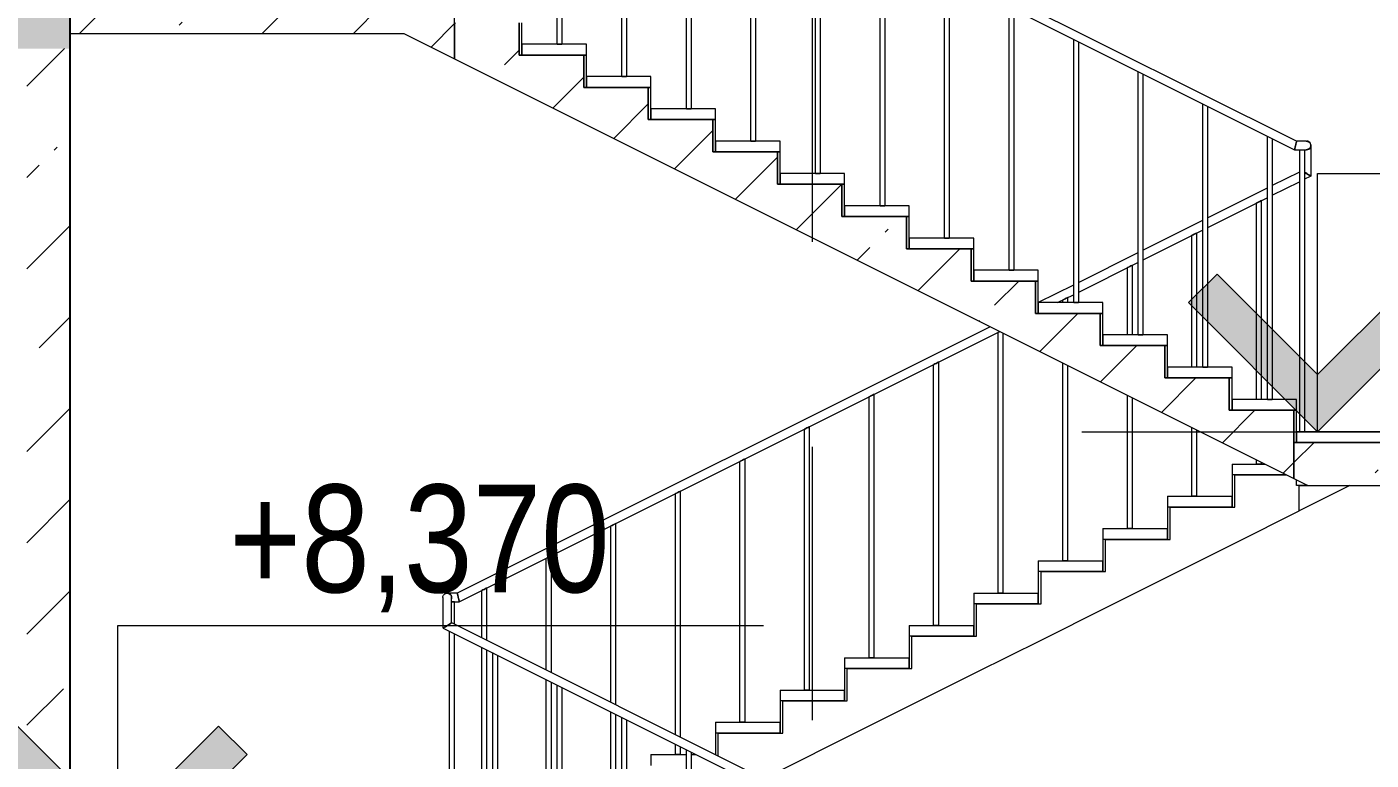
# Model space of a CAD drawing. Header units: millimetres. Extents: x -39507 to 33074, y -24219 to 30962.
# Drawn here: x 15867 to 22114, y 8944 to 12351 of the extents above; entities that cross this region are included whole.
import ezdxf

# ---------------------------------------------------------------- set-up
doc = ezdxf.new("R2010")
doc.units = ezdxf.units.MM
doc.linetypes.add('Осевые', pattern=[6350, 1270, -952.5, 3175, -952.5])
for name, color, linetype, lineweight in [('Балясины', 7, 'Continuous', 9), ('Верхние поручни', 7, 'Continuous', 9), ('Высотные отметки', 7, 'Continuous', 9), ('Лестницы', 7, 'Continuous', 9), ('Лестницы-1', 7, 'Continuous', 18), ('Ограждение', 7, 'Continuous', 9), ('Перекрытия', 7, 'Continuous', 9), ('Проступи_подступенки', 7, 'Continuous', 18), ('Проступи_подступенки-1', 7, 'Continuous', 9), ('Структура _1_', 7, 'Continuous', 18), ('Штриховка разреза-2', 7, 'Continuous', 9)]:
    doc.layers.add(name, color=color, linetype=linetype, lineweight=lineweight)
doc.layers.add('Оси-3', color=7, linetype='Осевые', lineweight=9, true_color=0xaaaaaa)
doc.styles.add('Arial Narrow', font='ARIALN.TTF', dxfattribs={"height": 500})
pattern_1 = [(45, (-2885.9, 6475), (-424.264, 424.264), [600, -100, 20, -100]), (45, (-2885.9, 6899), (-424.264, 424.264), [])]

# ---------------------------------------------------------------- blocks, each defined once
blk = doc.blocks.new('Ограждение - 25mm-V92-Разрез 2-2')
at = {"layer": 'Балясины'}
for p, q in [((20430, -156.2), (20430, -1380)), ((20430.3, -156.3), (20430.3, -156.3)), ((20455, -1380), (20455, -168.7)), ((20442.5, -1380), (20431.7, -1380)), ((20431.7, -1380), (20442.5, -1380)), ((20442.5, -1380), (20453.3, -1380)), ((20453.3, -1380), (20442.5, -1380))]:
    blk.add_line(p, q, dxfattribs=at)
blk = doc.blocks.new('Ограждение - 25mm-V91-Разрез 2-2')
at = {"layer": 'Балясины'}
for p, q in [((18330, 893.8), (18330, -330)), ((18330.3, 893.7), (18330.3, 893.7)), ((18355, -330), (18355, 881.3)), ((18342.5, -330), (18331.7, -330)), ((18331.7, -330), (18342.5, -330)), ((18342.5, -330), (18353.3, -330)), ((18353.3, -330), (18342.5, -330))]:
    blk.add_line(p, q, dxfattribs=at)
blk = doc.blocks.new('Ограждение - 25mm-V44-Разрез 2-2')
at = {"layer": 'Балясины'}
for p, q in [((-23340.4, 18110), (-23340.4, 16800)), ((-23315.4, 16800), (-23315.4, 18110)), ((-23338.7, 16800), (-23317.1, 16800)), ((-23317.1, 16800), (-23338.7, 16800))]:
    blk.add_line(p, q, dxfattribs=at)
blk = doc.blocks.new('Ограждение - 25mm-V117-Разрез 2-2')
at = {"layer": 'Балясины'}
for p, q in [((21579.2, 19931.3), (21579.2, 19020)), ((21604.2, 19020), (21604.2, 19943.8)), ((21579.2, 18740), (21579.2, 18720)), ((21591.7, 18720), (21580.9, 18720)), ((21580.9, 18720), (21591.7, 18720)), ((21591.7, 18720), (21602.5, 18720)), ((21602.5, 18720), (21591.7, 18720)), ((21604.2, 18720), (21604.2, 18727.5))]:
    blk.add_line(p, q, dxfattribs=at)
at = {"layer": 'Балясины', "flags": 128}
for points in [[(21591.7, 19937.6), (21586.3, 19934.9), (21581.9, 19932.7), (21579.5, 19931.5), (21581.9, 19932.7), (21586.3, 19934.9), (21591.7, 19937.6)], [(21591.7, 19937.6), (21597.1, 19940.3), (21601.5, 19942.5), (21603.9, 19943.7), (21601.5, 19942.5), (21597.1, 19940.3), (21591.7, 19937.6)]]:
    blk.add_lwpolyline(points, dxfattribs=at)
blk = doc.blocks.new('Ограждение - 25mm-V118-Разрез 2-2')
at = {"layer": 'Балясины'}
for p, q in [((21279.2, 19781.3), (21279.2, 19170)), ((21304.2, 19170), (21304.2, 19793.8)), ((21279.2, 18890), (21279.2, 18570)), ((21304.2, 18570), (21304.2, 18877.5)), ((21291.7, 18570), (21280.9, 18570)), ((21280.9, 18570), (21291.7, 18570)), ((21291.7, 18570), (21302.5, 18570)), ((21302.5, 18570), (21291.7, 18570))]:
    blk.add_line(p, q, dxfattribs=at)
at = {"layer": 'Балясины', "flags": 128}
for points in [[(21291.7, 19787.6), (21286.3, 19784.9), (21281.9, 19782.7), (21279.5, 19781.5), (21281.9, 19782.7), (21286.3, 19784.9), (21291.7, 19787.6)], [(21291.7, 19787.6), (21297.1, 19790.3), (21301.5, 19792.5), (21303.9, 19793.7), (21301.5, 19792.5), (21297.1, 19790.3), (21291.7, 19787.6)]]:
    blk.add_lwpolyline(points, dxfattribs=at)
blk = doc.blocks.new('Ограждение - 25mm-V119-Разрез 2-2')
at = {"layer": 'Балясины'}
for p, q in [((20979.2, 19631.3), (20979.2, 19320)), ((21004.2, 19320), (21004.2, 19643.8)), ((20979.2, 19040), (20979.2, 18420)), ((21004.2, 18420), (21004.2, 19027.5)), ((20991.7, 18420), (20980.9, 18420)), ((20980.9, 18420), (20991.7, 18420)), ((20991.7, 18420), (21002.5, 18420)), ((21002.5, 18420), (20991.7, 18420))]:
    blk.add_line(p, q, dxfattribs=at)
at = {"layer": 'Балясины', "flags": 128}
for points in [[(20991.7, 19637.6), (20986.3, 19634.9), (20981.9, 19632.7), (20979.5, 19631.5), (20981.9, 19632.7), (20986.3, 19634.9), (20991.7, 19637.6)], [(20991.7, 19637.6), (20997.1, 19640.3), (21001.5, 19642.5), (21003.9, 19643.7), (21001.5, 19642.5), (20997.1, 19640.3), (20991.7, 19637.6)]]:
    blk.add_lwpolyline(points, dxfattribs=at)
blk = doc.blocks.new('Ограждение - 25mm-V120-Разрез 2-2')
at = {"layer": 'Балясины'}
for p, q in [((20704.2, 19470), (20704.2, 19493.8)), ((20679.2, 19481.3), (20679.2, 19470)), ((20679.2, 19190), (20679.2, 18270)), ((20704.2, 18270), (20704.2, 19177.5)), ((20691.7, 18270), (20680.9, 18270)), ((20680.9, 18270), (20691.7, 18270)), ((20691.7, 18270), (20702.5, 18270)), ((20702.5, 18270), (20691.7, 18270))]:
    blk.add_line(p, q, dxfattribs=at)
at = {"layer": 'Балясины', "flags": 128}
for points in [[(20691.7, 19487.6), (20697.1, 19490.3), (20701.5, 19492.5), (20703.9, 19493.7), (20701.5, 19492.5), (20697.1, 19490.3), (20691.7, 19487.6)], [(20691.7, 19487.6), (20686.3, 19484.9), (20681.9, 19482.7), (20679.5, 19481.5), (20681.9, 19482.7), (20686.3, 19484.9), (20691.7, 19487.6)]]:
    blk.add_lwpolyline(points, dxfattribs=at)
blk = doc.blocks.new('Ограждение - 25mm-V121-Разрез 2-2')
at = {"layer": 'Балясины'}
for p, q in [((20379.2, 19331.3), (20379.2, 18120)), ((20404.2, 18120), (20404.2, 19327.5)), ((20391.7, 18120), (20380.9, 18120)), ((20380.9, 18120), (20391.7, 18120)), ((20391.7, 18120), (20402.5, 18120)), ((20402.5, 18120), (20391.7, 18120))]:
    blk.add_line(p, q, dxfattribs=at)
at = {"layer": 'Балясины', "flags": 128}
blk.add_lwpolyline([(20386.3, 19334.9), (20381.9, 19332.7), (20379.5, 19331.5), (20381.9, 19332.7), (20386.3, 19334.9)], dxfattribs=at)
blk = doc.blocks.new('Ограждение - 25mm-V109-Разрез 2-2')
at = {"layer": 'Балясины'}
for p, q in [((20679.2, 23681.3), (20679.2, 22470)), ((20704.2, 22470), (20704.2, 23693.8)), ((20691.7, 22470), (20680.9, 22470)), ((20680.9, 22470), (20691.7, 22470)), ((20691.7, 22470), (20702.5, 22470)), ((20702.5, 22470), (20691.7, 22470))]:
    blk.add_line(p, q, dxfattribs=at)
at = {"layer": 'Балясины', "flags": 128}
for points in [[(20691.7, 23687.6), (20686.3, 23684.9), (20681.9, 23682.7), (20679.5, 23681.5), (20681.9, 23682.7), (20686.3, 23684.9), (20691.7, 23687.6)], [(20691.7, 23687.6), (20697.1, 23690.3), (20701.5, 23692.5), (20703.9, 23693.7), (20701.5, 23692.5), (20697.1, 23690.3), (20691.7, 23687.6)]]:
    blk.add_lwpolyline(points, dxfattribs=at)
blk = doc.blocks.new('Ограждение - 25mm-V110-Разрез 2-2')
at = {"layer": 'Балясины'}
for p, q in [((18879.2, 22781.3), (18879.2, 21663.7)), ((18891.7, 22787.6), (18897.1, 22790.3)), ((18904.2, 21651.2), (18904.2, 22793.8)), ((18879.2, 21619.2), (18879.2, 21570)), ((18891.7, 21570), (18880.9, 21570)), ((18880.9, 21570), (18891.7, 21570)), ((18891.7, 21570), (18898, 21570)), ((18898, 21570), (18891.7, 21570)), ((18898.4, 21570), (18902.5, 21570)), ((18902.5, 21570), (18898.4, 21570)), ((18904.2, 21570), (18904.2, 21606.7))]:
    blk.add_line(p, q, dxfattribs=at)
at = {"layer": 'Балясины', "flags": 128}
for points in [[(18891.7, 22787.6), (18886.3, 22784.9), (18881.9, 22782.7), (18879.5, 22781.5), (18881.9, 22782.7), (18886.3, 22784.9), (18891.7, 22787.6)], [(18898.5, 22791), (18901.5, 22792.5), (18903.9, 22793.7), (18901.5, 22792.5), (18897.1, 22790.3), (18891.7, 22787.6)]]:
    blk.add_lwpolyline(points, dxfattribs=at)
blk = doc.blocks.new('Ограждение - 25mm-V111-Разрез 2-2')
at = {"layer": 'Балясины'}
for p, q in [((18579.2, 22631.3), (18579.2, 21813.8)), ((18604.2, 21801.3), (18604.2, 22643.8)), ((18579.2, 21769.2), (18579.2, 21420)), ((18604.2, 21420), (18604.2, 21756.7)), ((18591.7, 21420), (18580.9, 21420)), ((18580.9, 21420), (18591.7, 21420)), ((18591.7, 21420), (18602.5, 21420)), ((18602.5, 21420), (18591.7, 21420))]:
    blk.add_line(p, q, dxfattribs=at)
at = {"layer": 'Балясины', "flags": 128}
for points in [[(18591.7, 22637.6), (18586.3, 22634.9), (18581.9, 22632.7), (18579.5, 22631.5), (18581.9, 22632.7), (18586.3, 22634.9), (18591.7, 22637.6)], [(18591.7, 22637.6), (18597.1, 22640.3), (18601.5, 22642.5), (18603.9, 22643.7), (18601.5, 22642.5), (18597.1, 22640.3), (18591.7, 22637.6)]]:
    blk.add_lwpolyline(points, dxfattribs=at)
blk = doc.blocks.new('Ограждение - 25mm-V129-Разрез 2-2')
at = {"layer": 'Балясины'}
for p, q in [((18279.2, 9881.3), (18279.2, 9363.9)), ((18291.7, 9887.6), (18296.5, 9890)), ((18304.2, 9351.4), (18304.2, 9893.8)), ((18279.2, 9319.2), (18279.2, 8670)), ((18304.2, 8670), (18304.2, 9306.7)), ((18291.7, 8670), (18280.9, 8670)), ((18280.9, 8670), (18291.7, 8670)), ((18291.7, 8670), (18302.5, 8670)), ((18302.5, 8670), (18291.7, 8670))]:
    blk.add_line(p, q, dxfattribs=at)
at = {"layer": 'Балясины', "flags": 128}
for points in [[(18291.7, 9887.6), (18286.3, 9884.9), (18281.9, 9882.7), (18279.5, 9881.5), (18281.9, 9882.7), (18286.3, 9884.9), (18291.7, 9887.6)], [(18297.1, 9890.3), (18301.5, 9892.5), (18303.9, 9893.7), (18301.5, 9892.5), (18297.1, 9890.3), (18291.7, 9887.6)]]:
    blk.add_lwpolyline(points, dxfattribs=at)
blk = doc.blocks.new('Ограждение - 25mm-V113-Разрез 2-2')
at = {"layer": 'Балясины'}
for p, q in [((17979.2, 22331.3), (17979.2, 22113.9)), ((18004.2, 22101.4), (18004.2, 22343.8)), ((17979.2, 22069.2), (17979.2, 21120)), ((18004.2, 21120), (18004.2, 22056.7)), ((17991.7, 21120), (17980.9, 21120)), ((17980.9, 21120), (17991.7, 21120)), ((17991.7, 21120), (18002.5, 21120)), ((18002.5, 21120), (17991.7, 21120))]:
    blk.add_line(p, q, dxfattribs=at)
at = {"layer": 'Балясины', "flags": 128}
for points in [[(17991.7, 22337.6), (17986.3, 22334.9), (17981.9, 22332.7), (17979.5, 22331.5), (17981.9, 22332.7), (17986.3, 22334.9), (17991.7, 22337.6)], [(17991.7, 22337.6), (17997.1, 22340.3), (18001.5, 22342.5), (18003.9, 22343.7), (18001.5, 22342.5), (17997.1, 22340.3), (17991.7, 22337.6)]]:
    blk.add_lwpolyline(points, dxfattribs=at)
blk = doc.blocks.new('Ограждение - 25mm-V115-Разрез 2-2')
at = {"layer": 'Балясины'}
for p, q in [((17841.7, 22280), (17852.5, 22280)), ((17854.2, 22280), (17841.7, 22280)), ((17854.2, 22176.4), (17854.2, 22280)), ((17829.2, 22144.2), (17829.2, 20970)), ((17854.2, 20970), (17854.2, 22131.7)), ((17852.5, 20970), (17830.9, 20970)), ((17830.9, 20970), (17852.5, 20970))]:
    blk.add_line(p, q, dxfattribs=at)
blk = doc.blocks.new('Ограждение - 25mm-V123-Разрез 2-2')
at = {"layer": 'Балясины'}
for p, q in [((18030, 17843.8), (18030, 16620)), ((18030.3, 17843.7), (18030.3, 17843.7)), ((18055, 16620), (18055, 17831.3)), ((18042.5, 16620), (18031.7, 16620)), ((18031.7, 16620), (18042.5, 16620)), ((18042.5, 16620), (18047.9, 16620)), ((18047.9, 16620), (18042.5, 16620)), ((18048.8, 16620), (18053.3, 16620)), ((18053.3, 16620), (18048.8, 16620))]:
    blk.add_line(p, q, dxfattribs=at)
blk = doc.blocks.new('Ограждение - 25mm-V143-Разрез 2-2')
at = {"layer": 'Балясины'}
for p, q in [((21780, 11631.7), (21780, 10470)), ((21805, 10470), (21805, 11642.5)), ((21792.5, 10470), (21781.7, 10470)), ((21781.7, 10470), (21792.5, 10470)), ((21792.5, 10470), (21803.3, 10470)), ((21803.3, 10470), (21792.5, 10470))]:
    blk.add_line(p, q, dxfattribs=at)
blk = doc.blocks.new('Ограждение - 25mm-V114-Разрез 2-2')
at = {"layer": 'Балясины'}
for p, q in [((17841.7, 22280), (17852.5, 22280)), ((17852.5, 22280), (17841.7, 22280)), ((17854.2, 22176.4), (17854.2, 22280)), ((17829.2, 22144.2), (17829.2, 20970)), ((17854.2, 20970), (17854.2, 22131.7)), ((17852.5, 20970), (17830.9, 20970)), ((17830.9, 20970), (17852.5, 20970))]:
    blk.add_line(p, q, dxfattribs=at)
blk = doc.blocks.new('Ограждение - 25mm-V141-Разрез 2-2')
at = {"layer": 'Балясины'}
for p, q in [((17829.2, 22144.2), (17829.2, 20970)), ((17829.5, 22144.1), (17829.5, 22144.1)), ((17854.2, 20970), (17854.2, 22131.7)), ((17841.7, 20970), (17830.9, 20970)), ((17830.9, 20970), (17841.7, 20970)), ((17841.7, 20970), (17852.5, 20970)), ((17852.5, 20970), (17841.7, 20970))]:
    blk.add_line(p, q, dxfattribs=at)
blk = doc.blocks.new('Ограждение - Ограждение-6836320-Разрез 2-2')
for name, p in [('Ограждение - 25mm-V92-Разрез 2-2', (-2100, 13650)), ('Ограждение - 25mm-V92-Разрез 2-2', (-1800, 13500)), ('Ограждение - 25mm-V92-Разрез 2-2', (-1500, 13350)), ('Ограждение - 25mm-V92-Разрез 2-2', (-1200, 13200)), ('Ограждение - 25mm-V91-Разрез 2-2', (1200, 12000)), ('Ограждение - 25mm-V91-Разрез 2-2', (1500, 11850)), ('Ограждение - 25mm-V91-Разрез 2-2', (1800, 11700)), ('Ограждение - 25mm-V91-Разрез 2-2', (2100, 11550)), ('Ограждение - 25mm-V91-Разрез 2-2', (2400, 11400)), ('Ограждение - 25mm-V91-Разрез 2-2', (2700, 11250)), ('Ограждение - 25mm-V91-Разрез 2-2', (3000, 11100)), ('Ограждение - 25mm-V91-Разрез 2-2', (3300, 10950)), ('Ограждение - 25mm-V44-Разрез 2-2', (45120.4, -6330)), ('Ограждение - 25mm-V44-Разрез 2-2', (45120.4, -6330)), ('Ограждение - 25mm-V143-Разрез 2-2', (0, 0)), ('Ограждение - 25mm-V117-Разрез 2-2', (0, -8400)), ('Ограждение - 25mm-V118-Разрез 2-2', (0, -8400)), ('Ограждение - 25mm-V119-Разрез 2-2', (0, -8400)), ('Ограждение - 25mm-V120-Разрез 2-2', (0, -8400)), ('Ограждение - 25mm-V121-Разрез 2-2', (0, -8400)), ('Ограждение - 25mm-V109-Разрез 2-2', (-600, -12900)), ('Ограждение - 25mm-V109-Разрез 2-2', (-900, -13050)), ('Ограждение - 25mm-V109-Разрез 2-2', (-1200, -13200)), ('Ограждение - 25mm-V109-Разрез 2-2', (-1500, -13350)), ('Ограждение - 25mm-V110-Разрез 2-2', (0, -12600)), ('Ограждение - 25mm-V111-Разрез 2-2', (0, -12600)), ('Ограждение - 25mm-V129-Разрез 2-2', (0, 0)), ('Ограждение - 25mm-V113-Разрез 2-2', (0, -12600)), ('Ограждение - 25mm-V115-Разрез 2-2', (0, -12600)), ('Ограждение - 25mm-V114-Разрез 2-2', (0, -12600)), ('Ограждение - 25mm-V141-Разрез 2-2', (0, -12600)), ('Ограждение - 25mm-V123-Разрез 2-2', (0, -8400)), ('Ограждение - 25mm-V92-Разрез 2-2', (-2100, 9450)), ('Ограждение - 25mm-V92-Разрез 2-2', (-1800, 9300)), ('Ограждение - 25mm-V92-Разрез 2-2', (-1500, 9150))]:
    blk.add_blockref(name, p)
blk = doc.blocks.new('Тип верхнего поручня - Верхний поручень_Внутренний_-6837024-Разрез 2-2')
at = {"layer": 'Верхние поручни'}
for p, q in [((17801.7, 13758), (21757.7, 11780)), ((21767.1, 11820), (17841.7, 13782.7)), ((21812.5, 11820), (21767.1, 11820)), ((21757.7, 11780), (21812.5, 11780)), ((21834.6, 11656.7), (21834.6, 11800)), ((21654.4, 11568.9), (21780.2, 11631.8)), ((21780.2, 11676.5), (21654.5, 11613.7)), ((21805, 11644.2), (21832.5, 11658)), ((21812.5, 11670.3), (21807.3, 11673.5)), ((21807.3, 11673.5), (21812.5, 11670.3)), ((21630.6, 11601.7), (21354.8, 11463.9)), ((21354.9, 11419.1), (21630.7, 11557)), ((21330.2, 11451.5), (21054.9, 11313.9)), ((21054.9, 11269.2), (21330.2, 11406.8)), ((21030.1, 11301.5), (20755, 11163.9)), ((20755, 11119.2), (21030.1, 11256.8)), ((20730, 11151.5), (20567.1, 11070)), ((20656.6, 11070), (20730, 11106.7)), ((20343.2, 10958), (17867.1, 9720)), ((17876.6, 9680), (20387.9, 10935.7)), ((17799.6, 9700), (17799.6, 9556.7)), ((17867.1, 9720), (17821.7, 9720)), ((17839.6, 9581.4), (17839.6, 9700)), ((17839.5, 9680), (17876.6, 9680)), ((17801.7, 9558), (21757.7, 7580)), ((21767.1, 7620), (17841.7, 9582.7))]:
    blk.add_line(p, q, dxfattribs=at)
at = {"layer": 'Верхние поручни', "flags": 128}
for points in [[(21814.6, 11780), (21819.8, 11780.7), (21824.6, 11782.7), (21828.8, 11785.9), (21832, 11790), (21834, 11794.8), (21834.6, 11800), (21834, 11805.2), (21832, 11810), (21828.8, 11814.1), (21824.6, 11817.3), (21819.8, 11819.3), (21814.6, 11820)], [(21814.6, 11669), (21809.5, 11672.2), (21805, 11675)], [(21805, 11675), (21809.5, 11672.2), (21814.6, 11669)], [(21812.5, 11670.3), (21817.7, 11667.1), (21822.5, 11664.2), (21826.7, 11661.6), (21829.8, 11659.6)], [(21829.8, 11659.6), (21826.7, 11661.6), (21822.5, 11664.2), (21817.7, 11667.1), (21812.5, 11670.3)], [(21814.6, 11669), (21819.8, 11665.8), (21824.6, 11662.9), (21828.8, 11660.3), (21832, 11658.3)], [(21834.6, 11656.7), (21834, 11657.1), (21832, 11658.3), (21828.8, 11660.3), (21824.6, 11662.9), (21819.8, 11665.8), (21814.6, 11669)], [(17799.6, 9700), (17800.3, 9705.2), (17802.3, 9710), (17805.5, 9714.1), (17809.6, 9717.3), (17814.4, 9719.3), (17819.6, 9720)], [(17819.6, 9720), (17824.8, 9719.3), (17829.6, 9717.3), (17833.8, 9714.1), (17836.9, 9710), (17838.9, 9705.2), (17839.6, 9700)], [(17841.7, 9700), (17841, 9705.2), (17839, 9710), (17835.9, 9714.1), (17831.7, 9717.3), (17826.9, 9719.3), (17821.7, 9720)], [(17839.7, 9691.2), (17841, 9694.8), (17841.7, 9700)], [(17819.6, 9569), (17814.4, 9565.8), (17809.6, 9562.9), (17805.5, 9560.3), (17802.3, 9558.3), (17800.3, 9557.1), (17799.6, 9556.7)], [(17802.3, 9558.3), (17805.5, 9560.3), (17809.6, 9562.9), (17814.4, 9565.8), (17819.6, 9569)], [(17821.7, 9570.3), (17816.5, 9567.1), (17811.7, 9564.2), (17807.6, 9561.6), (17804.4, 9559.6)], [(17804.4, 9559.6), (17807.6, 9561.6), (17811.7, 9564.2), (17816.5, 9567.1), (17821.7, 9570.3)], [(17819.6, 9569), (17824.8, 9572.2), (17829.6, 9575.2), (17833.8, 9577.8), (17836.9, 9579.7)], [(17836.9, 9579.7), (17833.8, 9577.8), (17829.6, 9575.2), (17824.8, 9572.2), (17819.6, 9569)], [(17821.7, 9570.3), (17826.9, 9573.5), (17831.7, 9576.5), (17835.9, 9579.1), (17839, 9581), (17841, 9582.3), (17841.7, 9582.7)], [(17839, 9581), (17835.9, 9579.1), (17831.7, 9576.5), (17826.9, 9573.5), (17821.7, 9570.3)]]:
    blk.add_lwpolyline(points, dxfattribs=at)
at = {"layer": 'Верхние поручни'}
for points, knots in [([(21767.1, 11820), (21767.1, 11820), (21766.8, 11818.6), (21765.8, 11814.3), (21764.8, 11810.1), (21763.6, 11805.2), (21762.8, 11801.7), (21762.4, 11800)], [0.5, 0.5, 0.5, 0.5, 0.6666667, 0.75, 0.8333333, 0.9166667, 1, 1, 1, 1]), ([(21812.5, 11820), (21813, 11820), (21813.8, 11820), (21815.1, 11819.8), (21816.4, 11819.6), (21817.7, 11819.3), (21819, 11819), (21820.2, 11818.5), (21821.4, 11818), (21822.5, 11817.3), (21823.6, 11816.6), (21825.1, 11815.6), (21826.4, 11814.5), (21827.6, 11813.2), (21828.7, 11811.8), (21829.9, 11810), (21831.1, 11807.7), (21832.2, 11804.4), (21832.5, 11801.7), (21832.5, 11800)], [0.5, 0.5, 0.5, 0.5, 0.5208333, 0.5416667, 0.5625, 0.5833333, 0.6041667, 0.625, 0.6458333, 0.6666667, 0.6875, 0.7083333, 0.75, 0.7708333, 0.7916667, 0.8333333, 0.875, 0.9166667, 1, 1, 1, 1]), ([(21762.4, 11800), (21762, 11798.3), (21761.2, 11794.8), (21760, 11789.9), (21759, 11785.7), (21758, 11781.4), (21757.7, 11780), (21757.7, 11780)], [0, 0, 0, 0, 0.0833333, 0.1666667, 0.25, 0.3333333, 0.5, 0.5, 0.5, 0.5]), ([(21832.5, 11800), (21832.5, 11798.3), (21832.2, 11795.6), (21831.1, 11792.3), (21829.9, 11790), (21828.7, 11788.2), (21827.6, 11786.8), (21826.4, 11785.5), (21824.7, 11784.1), (21822.9, 11782.9), (21821.4, 11782), (21820.2, 11781.5), (21819, 11781), (21817.7, 11780.7), (21816.4, 11780.4), (21815.1, 11780.2), (21813.8, 11780), (21813, 11780), (21812.5, 11780)], [0, 0, 0, 0, 0.0833333, 0.125, 0.1666667, 0.2083333, 0.2291667, 0.25, 0.2916667, 0.3333333, 0.3541667, 0.375, 0.3958333, 0.4166667, 0.4375, 0.4583333, 0.4791667, 0.5, 0.5, 0.5, 0.5]), ([(17841.7, 9700), (17841.7, 9701.7), (17841.4, 9704.4), (17840.3, 9707.7), (17839.1, 9710), (17837.9, 9711.8), (17836.8, 9713.2), (17835.6, 9714.5), (17833.9, 9715.9), (17832.1, 9717.1), (17830.6, 9718), (17829.4, 9718.5), (17828.2, 9719), (17826.9, 9719.3), (17825.6, 9719.6), (17824.3, 9719.8), (17823, 9720), (17822.2, 9720), (17821.7, 9720)], [0, 0, 0, 0, 0.0833333, 0.125, 0.1666667, 0.2083333, 0.2291667, 0.25, 0.2916667, 0.3333333, 0.3541667, 0.375, 0.3958333, 0.4166667, 0.4375, 0.4583333, 0.4791667, 0.5, 0.5, 0.5, 0.5]), ([(17839.7, 9691.2), (17839.9, 9691.6), (17840.4, 9692.8), (17841.4, 9695.6), (17841.7, 9698.3), (17841.7, 9700)], [0.8549357, 0.8549357, 0.8549357, 0.8549357, 0.875, 0.9166667, 1, 1, 1, 1]), ([(17871.8, 9700), (17871.4, 9701.7), (17870.6, 9705.2), (17869.5, 9710.1), (17868.5, 9714.3), (17867.5, 9718.6), (17867.1, 9720), (17867.1, 9720)], [0, 0, 0, 0, 0.0833333, 0.1666667, 0.25, 0.3333333, 0.5, 0.5, 0.5, 0.5]), ([(17876.6, 9680), (17876.6, 9680), (17876.2, 9681.4), (17875.2, 9685.7), (17874.2, 9689.9), (17873.1, 9694.8), (17872.3, 9698.3), (17871.8, 9700)], [0.5, 0.5, 0.5, 0.5, 0.6666667, 0.75, 0.8333333, 0.9166667, 1, 1, 1, 1])]:
    blk.add_open_spline(points, degree=3, knots=knots, dxfattribs=at)
for points in [[(21762.4, 11800), (21762.8, 11801.7), (21763.6, 11805.2), (21764.8, 11810.1), (21765.8, 11814.3), (21766.3, 11816.4), (21766.5, 11817.3)], [(21758.3, 11782.7), (21758.5, 11783.6), (21759, 11785.7), (21760, 11789.9), (21761.2, 11794.8), (21762, 11798.3), (21762.4, 11800)], [(17867.8, 9717.3), (17868, 9716.4), (17868.5, 9714.3), (17869.5, 9710.1), (17870.6, 9705.2), (17871.4, 9701.7), (17871.8, 9700)], [(17871.8, 9700), (17872.3, 9698.3), (17873.1, 9694.8), (17874.2, 9689.9), (17875.2, 9685.7), (17875.7, 9683.6), (17875.9, 9682.7)]]:
    blk.add_open_spline(points, degree=3, dxfattribs=at)
blk = doc.blocks.new('Высотные отметки - Высотная отметка - Стрелка-4455449-Разрез 2-2')
at = {"layer": 'Высотные отметки'}
blk.add_hatch(color=256, dxfattribs=at).paths.add_polyline_path([(-36565.6, -5267.2), (-36098.4, -5734.3), (-35631.2, -5267.2), (-35498.4, -5400), (-36098.4, -6000), (-36698.4, -5400)], flags=0)
for p, q in [((-36098.4, -4800), (-39098.4, -4800)), ((-36098.4, -6000), (-36098.4, -4800)), ((-36565.6, -5267.2), (-36698.4, -5400)), ((-36098.4, -5734.3), (-36565.6, -5267.2)), ((-35631.2, -5267.2), (-36098.4, -5734.3)), ((-35498.4, -5400), (-35631.2, -5267.2)), ((-36698.4, -5400), (-36098.4, -6000)), ((-36098.4, -6000), (-35498.4, -5400)), ((-35002.8, -6000), (-36395.1, -6000))]:
    blk.add_line(p, q, dxfattribs=at)

msp = doc.modelspace()

# ---------------------------------------------------------------- hatches: boundary and pattern name
at = {"layer": 'Лестницы'}
h = msp.add_hatch(dxfattribs=at)
h.set_pattern_fill('FP_2', color=256, style=0, pattern_type=2)
h.set_pattern_definition(pattern_1)
h.paths.add_polyline_path([(17854.6, 12202.3), (17854.6, 12520), (16067.1, 12520), (16067.1, 12320), (17619.2, 12320)], flags=0)
h = msp.add_hatch(dxfattribs=at)
h.set_pattern_fill('FP_2', color=256, style=0, pattern_type=2)
h.set_pattern_definition(pattern_1)
h.paths.add_polyline_path([(21754.6, 10252.3), (21754.6, 10570), (21454.6, 10570), (21454.6, 10720), (21154.6, 10720), (21154.6, 10870), (20854.6, 10870), (20854.6, 11020), (20554.6, 11020), (20554.6, 11170), (20254.6, 11170), (20254.6, 11320), (19954.6, 11320), (19954.6, 11470), (19654.6, 11470), (19654.6, 11620), (19354.6, 11620), (19354.6, 11770), (19054.6, 11770), (19054.6, 11920), (18754.6, 11920), (18754.6, 12070), (18454.6, 12070), (18454.6, 12220), (18154.6, 12220), (18154.6, 12370), (17854.6, 12370), (17854.6, 12202.3), (21733.6, 10262.8)], flags=0)
h = msp.add_hatch(dxfattribs=at)
h.set_pattern_fill('FP_2', color=256, style=0, pattern_type=2)
h.set_pattern_definition(pattern_1)
h.paths.add_polyline_path([(22867.6, 10220), (23567.1, 10220), (23567.1, 10420), (21754.6, 10420), (21754.6, 10252.3), (21819.2, 10220), (22300.6, 10220)], flags=0)
at = {"layer": 'Штриховка разреза-2'}
h = msp.add_hatch(dxfattribs=at)
h.set_pattern_fill('FP_2', color=256, style=0, pattern_type=2)
h.set_pattern_definition(pattern_1)
h.paths.add_polyline_path([(25717.1, 12250), (25717.1, 12500), (23567.1, 12500), (23567.1, 12250), (25702.9, 12250)], flags=0)
h.paths.add_polyline_path([(-31382.9, 12250), (-29332.9, 12250), (-29332.9, 12500), (-31682.9, 12500), (-31682.9, 12250)], flags=0)
h.paths.add_polyline_path([(-21832.9, 12250), (16067.1, 12250), (16067.1, 12500), (-21832.9, 12500)], flags=0)
h = msp.add_hatch(dxfattribs=at)
h.set_pattern_fill('FP_2', color=256, style=0, pattern_type=2)
h.set_pattern_definition(pattern_1)
h.paths.add_polyline_path([(16067.1, 5150), (16067.1, 12250), (15867.1, 12250), (15867.1, 5150)], flags=0)

# ---------------------------------------------------------------- linework, layer by layer
at = {"layer": 'Высотные отметки'}
for p, q in [((21805, 10470), (21854, 10470)), ((21854, 10470), (21864.7, 10470))]:
    msp.add_line(p, q, dxfattribs=at)
at = {"layer": 'Лестницы'}
for p, q in [((17854.6, 12320), (17854.6, 12518.8)), ((21479.6, 10270), (21719.2, 10270)), ((21479.6, 10120), (21479.6, 10270)), ((21767.1, 10220), (21767.1, 10246)), ((21767.1, 10246), (21819.2, 10220)), ((21819.2, 10220), (21767.1, 10220)), ((21779.6, 10102.3), (21779.6, 10220)), ((22015, 10220), (21779.6, 10102.3)), ((21779.6, 10220), (22015, 10220)), ((21779.6, 10102.3), (21779.6, 10220)), ((21179.6, 10120), (21479.6, 10120)), ((21179.6, 9970), (21179.6, 10120)), ((21479.6, 9952.3), (21779.6, 10102.3)), ((20879.6, 9970), (21179.6, 9970)), ((20879.6, 9820), (20879.6, 9970)), ((21179.6, 9802.3), (21479.6, 9952.3)), ((20579.6, 9820), (20879.6, 9820)), ((20579.6, 9670), (20579.6, 9820)), ((20879.6, 9652.3), (21179.6, 9802.3)), ((20279.6, 9670), (20579.6, 9670)), ((20279.6, 9520), (20279.6, 9670)), ((20579.6, 9502.3), (20879.6, 9652.3)), ((19979.6, 9520), (20279.6, 9520)), ((19979.6, 9370), (19979.6, 9520)), ((20279.6, 9352.3), (20579.6, 9502.3)), ((19679.6, 9370), (19979.6, 9370)), ((19679.6, 9220), (19679.6, 9370)), ((19979.6, 9202.3), (20279.6, 9352.3)), ((19379.6, 9220), (19679.6, 9220)), ((19379.6, 9070), (19379.6, 9220)), ((19679.6, 9052.3), (19979.6, 9202.3)), ((19079.6, 9070), (19379.6, 9070)), ((19079.6, 8963.5), (19079.6, 9070)), ((19379.6, 8902.3), (19679.6, 9052.3))]:
    msp.add_line(p, q, dxfattribs=at)
at = {"layer": 'Лестницы-1'}
for p, q in [((16067.1, 12520), (16067.1, 12320)), ((17854.6, 12202.3), (17854.6, 12520)), ((17854.6, 12370), (17854.6, 12202.3)), ((18154.6, 12220), (18154.6, 12370)), ((16067.1, 12320), (17619.2, 12320)), ((17619.2, 12320), (17854.6, 12202.3)), ((17854.6, 12202.3), (21754.6, 10252.3)), ((18454.6, 12220), (18154.6, 12220)), ((18454.6, 12070), (18454.6, 12220)), ((18754.6, 12070), (18454.6, 12070)), ((18754.6, 11920), (18754.6, 12070)), ((19054.6, 11920), (18754.6, 11920)), ((19054.6, 11770), (19054.6, 11920)), ((19354.6, 11770), (19054.6, 11770)), ((19354.6, 11620), (19354.6, 11770)), ((19654.6, 11620), (19354.6, 11620)), ((19654.6, 11470), (19654.6, 11620)), ((19954.6, 11470), (19654.6, 11470)), ((19954.6, 11320), (19954.6, 11470)), ((20254.6, 11320), (19954.6, 11320)), ((20254.6, 11170), (20254.6, 11320)), ((20554.6, 11170), (20254.6, 11170)), ((20554.6, 11020), (20554.6, 11170)), ((20854.6, 11020), (20554.6, 11020)), ((20854.6, 10870), (20854.6, 11020)), ((21154.6, 10870), (20854.6, 10870)), ((21154.6, 10720), (21154.6, 10870)), ((21454.6, 10720), (21154.6, 10720)), ((21454.6, 10570), (21454.6, 10720)), ((21754.6, 10570), (21454.6, 10570)), ((21754.6, 10252.3), (21754.6, 10570)), ((23567.1, 10420), (21754.6, 10420)), ((21754.6, 10420), (21754.6, 10252.3)), ((21754.6, 10252.3), (21819.2, 10220)), ((21819.2, 10220), (23567.1, 10220))]:
    msp.add_line(p, q, dxfattribs=at)
at = {"layer": 'Оси-3'}
msp.add_line((19517.1, -22619.5), (19517.1, 29000), dxfattribs=at)
at = {"layer": 'Перекрытия'}
msp.add_line((16067.1, 12500), (16067.1, 12250), dxfattribs=at)
at = {"layer": 'Проступи_подступенки'}
for p, q in [((18154.6, 12370), (18154.6, 12220)), ((18167.1, 12220), (18167.1, 12370)), ((18467.1, 12270), (18167.1, 12270)), ((18167.1, 12270), (18167.1, 12220)), ((18467.1, 12220), (18467.1, 12270)), ((18154.6, 12220), (18167.1, 12220)), ((18167.1, 12220), (18467.1, 12220)), ((18467.1, 12220), (18454.6, 12220)), ((18454.6, 12220), (18454.6, 12070)), ((18467.1, 12070), (18467.1, 12220)), ((18767.1, 12120), (18467.1, 12120)), ((18467.1, 12120), (18467.1, 12070)), ((18767.1, 12070), (18767.1, 12120)), ((18454.6, 12070), (18467.1, 12070)), ((18467.1, 12070), (18767.1, 12070)), ((18767.1, 12070), (18754.6, 12070)), ((18754.6, 12070), (18754.6, 11920)), ((18767.1, 11920), (18767.1, 12070)), ((19067.1, 11970), (18767.1, 11970)), ((18767.1, 11970), (18767.1, 11920)), ((19067.1, 11920), (19067.1, 11970)), ((18754.6, 11920), (18767.1, 11920)), ((18767.1, 11920), (19067.1, 11920)), ((19067.1, 11920), (19054.6, 11920)), ((19054.6, 11920), (19054.6, 11770)), ((19067.1, 11770), (19067.1, 11920)), ((19367.1, 11820), (19067.1, 11820)), ((19067.1, 11820), (19067.1, 11770)), ((19367.1, 11770), (19367.1, 11820)), ((19054.6, 11770), (19067.1, 11770)), ((19067.1, 11770), (19367.1, 11770)), ((19367.1, 11770), (19354.6, 11770)), ((19354.6, 11770), (19354.6, 11620)), ((19367.1, 11620), (19367.1, 11770)), ((19354.6, 11620), (19367.1, 11620)), ((19667.1, 11670), (19367.1, 11670)), ((19367.1, 11670), (19367.1, 11620)), ((19367.1, 11620), (19667.1, 11620)), ((19667.1, 11620), (19654.6, 11620)), ((19654.6, 11620), (19654.6, 11470)), ((19667.1, 11620), (19667.1, 11670)), ((19667.1, 11470), (19667.1, 11620)), ((19967.1, 11520), (19667.1, 11520)), ((19667.1, 11520), (19667.1, 11470)), ((19967.1, 11470), (19967.1, 11520)), ((19654.6, 11470), (19667.1, 11470)), ((19667.1, 11470), (19967.1, 11470)), ((19967.1, 11470), (19954.6, 11470)), ((19954.6, 11470), (19954.6, 11320)), ((19967.1, 11320), (19967.1, 11470)), ((20267.1, 11370), (19967.1, 11370)), ((19967.1, 11370), (19967.1, 11320)), ((20267.1, 11320), (20267.1, 11370)), ((19954.6, 11320), (19967.1, 11320)), ((19967.1, 11320), (20267.1, 11320)), ((20267.1, 11320), (20254.6, 11320)), ((20254.6, 11320), (20254.6, 11170)), ((20267.1, 11170), (20267.1, 11320)), ((20567.1, 11220), (20267.1, 11220)), ((20267.1, 11220), (20267.1, 11170)), ((20567.1, 11170), (20567.1, 11220)), ((20254.6, 11170), (20267.1, 11170)), ((20267.1, 11170), (20567.1, 11170)), ((20567.1, 11170), (20554.6, 11170)), ((20554.6, 11170), (20554.6, 11020)), ((20567.1, 11020), (20567.1, 11170)), ((20867.1, 11070), (20567.1, 11070)), ((20567.1, 11070), (20567.1, 11020)), ((20867.1, 11020), (20867.1, 11070)), ((20554.6, 11020), (20567.1, 11020)), ((20567.1, 11020), (20867.1, 11020)), ((20867.1, 11020), (20854.6, 11020)), ((20854.6, 11020), (20854.6, 10870)), ((20867.1, 10870), (20867.1, 11020)), ((20854.6, 10870), (20867.1, 10870)), ((21167.1, 10920), (20867.1, 10920)), ((20867.1, 10920), (20867.1, 10870)), ((20867.1, 10870), (21167.1, 10870)), ((21167.1, 10870), (21154.6, 10870)), ((21154.6, 10870), (21154.6, 10720)), ((21167.1, 10870), (21167.1, 10920)), ((21167.1, 10720), (21167.1, 10870)), ((21467.1, 10770), (21167.1, 10770)), ((21167.1, 10770), (21167.1, 10720)), ((21467.1, 10720), (21467.1, 10770)), ((21154.6, 10720), (21167.1, 10720)), ((21167.1, 10720), (21467.1, 10720)), ((21467.1, 10720), (21454.6, 10720)), ((21454.6, 10720), (21454.6, 10570)), ((21467.1, 10570), (21467.1, 10720)), ((21767.1, 10620), (21467.1, 10620)), ((21467.1, 10620), (21467.1, 10570)), ((21767.1, 10570), (21767.1, 10620)), ((21454.6, 10570), (21467.1, 10570)), ((21467.1, 10570), (21767.1, 10570)), ((21767.1, 10570), (21754.6, 10570)), ((21754.6, 10570), (21754.6, 10420)), ((21767.1, 10420), (21767.1, 10570)), ((23567.1, 10470), (21767.1, 10470)), ((21767.1, 10470), (21767.1, 10420)), ((21754.6, 10420), (21767.1, 10420)), ((21767.1, 10420), (23567.1, 10420))]:
    msp.add_line(p, q, dxfattribs=at)
at = {"layer": 'Проступи_подступенки-1'}
for p, q in [((21779.6, 10420), (21767.1, 10420)), ((21467.1, 10320), (21619.2, 10320)), ((21467.1, 10320), (21467.1, 10270)), ((21467.1, 10270), (21467.1, 10120)), ((21479.6, 10270), (21467.1, 10270)), ((21719.2, 10270), (21467.1, 10270)), ((21479.6, 10120), (21479.6, 10270)), ((21167.1, 10170), (21467.1, 10170)), ((21167.1, 10170), (21167.1, 10120)), ((21167.1, 10120), (21167.1, 9970)), ((21179.6, 10120), (21167.1, 10120)), ((21467.1, 10120), (21167.1, 10120)), ((21179.6, 9970), (21179.6, 10120)), ((21467.1, 10120), (21467.1, 10170)), ((21467.1, 10120), (21479.6, 10120)), ((20867.1, 10020), (21167.1, 10020)), ((20867.1, 10020), (20867.1, 9970)), ((21167.1, 9970), (21167.1, 10020)), ((20867.1, 9970), (20867.1, 9820)), ((20879.6, 9970), (20867.1, 9970)), ((21167.1, 9970), (20867.1, 9970)), ((20879.6, 9820), (20879.6, 9970)), ((21167.1, 9970), (21179.6, 9970)), ((20567.1, 9870), (20867.1, 9870)), ((20567.1, 9870), (20567.1, 9820)), ((20867.1, 9820), (20867.1, 9870)), ((20567.1, 9820), (20567.1, 9670)), ((20579.6, 9820), (20567.1, 9820)), ((20867.1, 9820), (20567.1, 9820)), ((20579.6, 9670), (20579.6, 9820)), ((20867.1, 9820), (20879.6, 9820)), ((20267.1, 9720), (20567.1, 9720)), ((20267.1, 9720), (20267.1, 9670)), ((20567.1, 9670), (20567.1, 9720)), ((20267.1, 9670), (20267.1, 9520)), ((20279.6, 9670), (20267.1, 9670)), ((20567.1, 9670), (20267.1, 9670)), ((20279.6, 9520), (20279.6, 9670)), ((20567.1, 9670), (20579.6, 9670)), ((19967.1, 9570), (20267.1, 9570)), ((19967.1, 9570), (19967.1, 9520)), ((20267.1, 9520), (20267.1, 9570)), ((19967.1, 9520), (19967.1, 9370)), ((19979.6, 9520), (19967.1, 9520)), ((20267.1, 9520), (19967.1, 9520)), ((19979.6, 9370), (19979.6, 9520)), ((20267.1, 9520), (20279.6, 9520)), ((19667.1, 9420), (19967.1, 9420)), ((19667.1, 9420), (19667.1, 9370)), ((19667.1, 9370), (19667.1, 9220)), ((19679.6, 9370), (19667.1, 9370)), ((19967.1, 9370), (19667.1, 9370)), ((19679.6, 9220), (19679.6, 9370)), ((19967.1, 9370), (19967.1, 9420)), ((19967.1, 9370), (19979.6, 9370)), ((19367.1, 9270), (19667.1, 9270)), ((19367.1, 9270), (19367.1, 9220)), ((19667.1, 9220), (19667.1, 9270)), ((19367.1, 9220), (19367.1, 9070)), ((19379.6, 9220), (19367.1, 9220)), ((19667.1, 9220), (19367.1, 9220)), ((19379.6, 9070), (19379.6, 9220)), ((19667.1, 9220), (19679.6, 9220)), ((19067.1, 9120), (19367.1, 9120)), ((19067.1, 9120), (19067.1, 9070)), ((19367.1, 9070), (19367.1, 9120)), ((19067.1, 9070), (19067.1, 8969.8)), ((19079.6, 9070), (19067.1, 9070)), ((19367.1, 9070), (19067.1, 9070)), ((19079.6, 8963.5), (19079.6, 9070)), ((19367.1, 9070), (19379.6, 9070)), ((18767.1, 8970), (18930.4, 8970)), ((18767.1, 8970), (18767.1, 8920)), ((18954.7, 8970), (18977.7, 8970))]:
    msp.add_line(p, q, dxfattribs=at)
at = {"layer": 'Структура _1_'}
for p, q in [((16069.1, 2100), (16069.1, 12600)), ((16067.1, 12250), (16067.1, 12500)), ((16067.1, 12500), (16067.1, 4900)), ((16067.1, 5150), (16067.1, 12250))]:
    msp.add_line(p, q, dxfattribs=at)

# ---------------------------------------------------------------- block references
at = {"layer": 'Верхние поручни'}
msp.add_blockref('Тип верхнего поручня - Верхний поручень_Внутренний_-6837024-Разрез 2-2', (0, 0), dxfattribs=at)
at = {"layer": 'Высотные отметки', "extrusion": (0, 0, -1)}
for p in [(14233.7, 16470), (19808.3, 14370)]:
    msp.add_blockref('Высотные отметки - Высотная отметка - Стрелка-4455449-Разрез 2-2', p, dxfattribs=at)
at = {"layer": 'Ограждение'}
msp.add_blockref('Ограждение - Ограждение-6836320-Разрез 2-2', (0, 0), dxfattribs=at)

# ---------------------------------------------------------------- texts
at = {"layer": 'Высотные отметки', "insert": (16807.4, 10224.3), "char_height": 500, "width": 2118.479, "attachment_point": 1, "line_spacing_factor": 0.974696, "style": 'Arial Narrow'}
msp.add_mtext('+8,370', dxfattribs=at)

doc.saveas('drawing.dxf')
